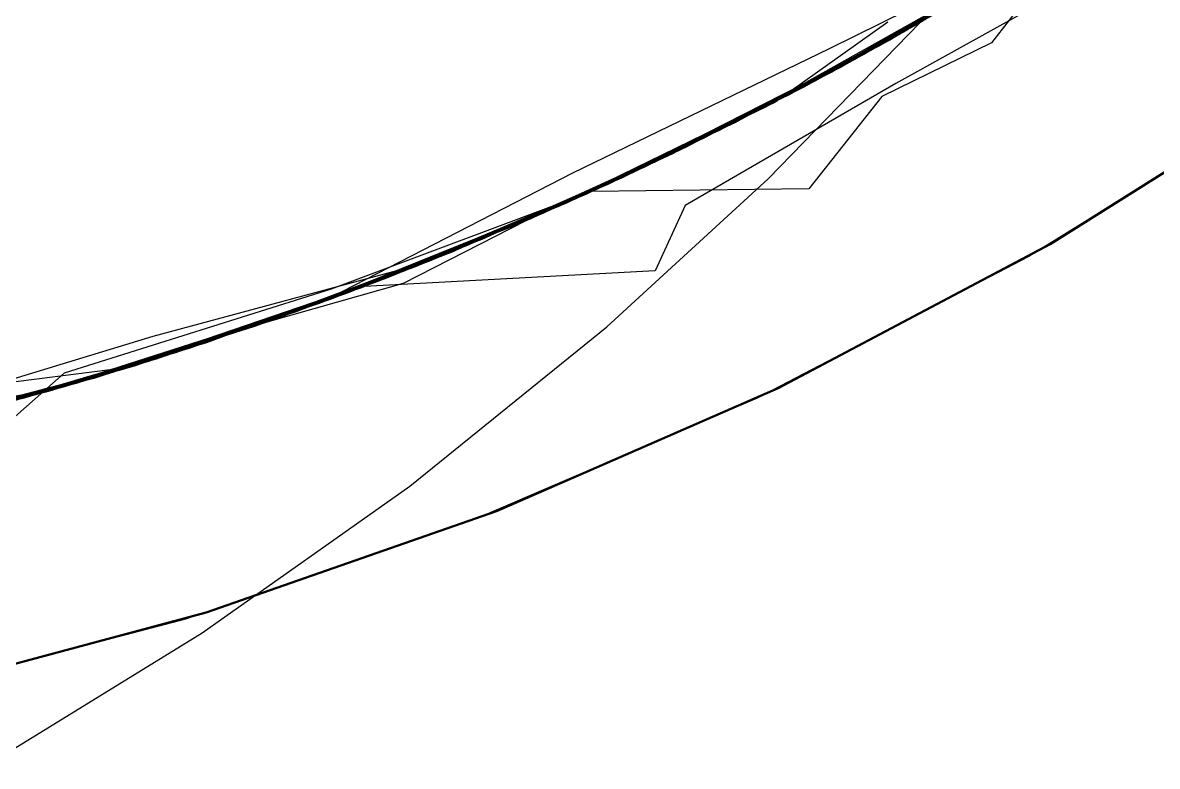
# Model space of a CAD drawing. Header units: millimetres. Extents: x 0 to 420, y 0 to 297.
# Drawn here: x 195.5 to 196.604, y 263.028 to 263.751 of the extents above; entities that cross this region are included whole.
import ezdxf

# ---------------------------------------------------------------- set-up
doc = ezdxf.new("R2010")
doc.units = ezdxf.units.MM
doc.linetypes.add('DASHED', pattern=[1.524, 1.27, -0.254])
doc.layers.add('HIDDEN', color=8, linetype='DASHED', lineweight=25)
doc.layers.add('VISIBLE', color=7, linetype='CONTINUOUS', lineweight=50)

msp = doc.modelspace()

# ---------------------------------------------------------------- linework, layer by layer
at = {"layer": 'HIDDEN'}
for points in [[(196.59986, 263.89305), (196.3685, 263.74865)], [(196.60256, 263.8948), (196.37221, 263.75067)], [(196.60394, 263.8958), (196.37244, 263.75093)], [(196.58273, 263.88156), (196.34948, 263.73781)], [(196.58242, 263.88134), (196.34974, 263.73795)], [(196.58438, 263.88263), (196.35158, 263.73899)], [(196.58555, 263.8834), (196.35226, 263.73936)], [(196.58467, 263.88284), (196.35274, 263.73965)], [(196.58929, 263.88594), (196.35723, 263.7422)], [(196.59016, 263.88639), (196.35855, 263.74298)], [(196.59191, 263.8877), (196.35894, 263.74316)], [(196.59171, 263.88756), (196.36042, 263.74402)], [(196.59571, 263.89035), (196.36418, 263.74628)], [(196.56646, 263.87081), (196.33011, 263.72692)], [(196.56837, 263.87199), (196.33343, 263.72875)], [(196.56683, 263.87098), (196.33385, 263.72898)], [(196.56904, 263.87244), (196.33496, 263.72961)], [(196.56851, 263.8721), (196.33508, 263.72969)], [(196.57033, 263.8733), (196.33699, 263.73075)], [(196.57143, 263.87408), (196.33792, 263.73129)], [(196.57225, 263.87457), (196.33839, 263.73154)], [(196.57345, 263.87537), (196.34013, 263.73252)], [(196.57557, 263.87678), (196.34083, 263.73288)], [(196.57656, 263.87741), (196.34196, 263.73356)], [(196.57705, 263.87778), (196.3422, 263.73372)], [(196.5775, 263.87804), (196.34355, 263.73445)], [(196.57769, 263.87747), (196.34402, 263.73441)], [(196.57876, 263.87886), (196.34442, 263.73491)], [(196.57926, 263.87922), (196.34639, 263.73604)], [(196.58133, 263.88059), (196.34782, 263.73684)], [(196.58103, 263.88041), (196.34791, 263.73691)], [(196.55035, 263.86011), (196.3142, 263.71806)], [(196.55041, 263.86016), (196.31452, 263.71821)], [(196.54993, 263.85988), (196.31534, 263.71868)], [(196.55328, 263.86206), (196.31557, 263.71879)], [(196.55227, 263.86284), (196.31585, 263.72009)], [(196.55409, 263.86291), (196.31671, 263.71946)], [(196.55264, 263.86164), (196.31719, 263.71969)], [(196.5552, 263.8634), (196.31869, 263.72063)], [(196.55466, 263.86296), (196.31882, 263.7206)], [(196.56066, 263.86693), (196.32549, 263.7243)], [(196.56173, 263.86768), (196.32727, 263.72528)], [(196.56255, 263.86821), (196.32756, 263.72556)], [(196.56448, 263.86943), (196.33073, 263.72724)], [(196.53203, 263.84832), (196.28503, 263.72584)], [(196.5321, 263.84842), (196.29289, 263.70639)], [(196.53211, 263.84832), (196.29448, 263.70723)], [(196.53332, 263.84912), (196.29471, 263.70729)], [(196.53492, 263.84995), (196.2966, 263.70814)], [(196.53722, 263.85168), (196.29977, 263.71018)], [(196.54049, 263.85402), (196.30232, 263.71173)], [(196.54183, 263.85454), (196.30497, 263.7129)], [(196.54302, 263.85561), (196.30562, 263.71364)], [(196.54394, 263.85596), (196.30707, 263.71417)], [(196.54574, 263.85715), (196.30856, 263.71494)], [(196.54613, 263.85739), (196.31002, 263.71573)], [(196.53457, 263.84991), (196.44287, 263.73163)], [(196.5178, 263.83923), (196.28044, 263.7001)], [(196.52628, 263.84438), (196.28752, 263.70333)], [(196.52606, 263.84474), (196.28832, 263.70402)], [(196.52659, 263.84503), (196.28836, 263.70418)], [(196.52978, 263.84684), (196.29257, 263.70619)], [(196.49836, 263.82711), (196.25734, 263.68752)], [(196.50992, 263.83418), (196.27169, 263.69495)], [(196.514, 263.83673), (196.27685, 263.69768)], [(196.48953, 263.82126), (196.24674, 263.68158)], [(196.48759, 263.82006), (196.25119, 263.684)], [(196.49422, 263.82426), (196.25497, 263.68604)], [(196.47204, 263.81061), (196.23031, 263.67316)], [(196.42889, 263.78414), (196.19309, 263.654)], [(196.42692, 263.78574), (196.23066, 263.67525)], [(196.42932, 263.78437), (196.26034, 263.68884)], [(196.41497, 263.77599), (196.17794, 263.64639)], [(196.4148, 263.7757), (196.22227, 263.66888)], [(196.39046, 263.76138), (196.15132, 263.63315)], [(196.40025, 263.76714), (196.16233, 263.63864)], [(196.40302, 263.76873), (196.16444, 263.63961)], [(196.37566, 263.75278), (196.12773, 263.62168)], [(196.37244, 263.75093), (196.13096, 263.62327)], [(196.37221, 263.75067), (196.13204, 263.62365)], [(196.37677, 263.75348), (196.1336, 263.6245)], [(196.37856, 263.75444), (196.13747, 263.62638)], [(196.37874, 263.75467), (196.13832, 263.62692)], [(196.38176, 263.75641), (196.14181, 263.62855)], [(196.38228, 263.75665), (196.14258, 263.629)], [(196.38552, 263.75849), (196.14515, 263.63013)], [(196.22568, 263.59945), (196.37368, 263.75164)], [(196.34206, 263.7518), (196.23226, 263.67391)], [(196.46905, 263.75838), (196.34976, 263.69233)], [(196.34948, 263.73781), (196.10632, 263.61143)], [(196.34974, 263.73795), (196.10722, 263.61188)], [(196.35158, 263.73899), (196.109, 263.61273)], [(196.35226, 263.73936), (196.10902, 263.61272)], [(196.35274, 263.73965), (196.111, 263.61367)], [(196.35723, 263.7422), (196.11532, 263.61573)], [(196.35894, 263.74316), (196.11607, 263.61607)], [(196.35855, 263.74298), (196.11744, 263.61689)], [(196.36042, 263.74402), (196.11931, 263.61764)], [(196.36418, 263.74628), (196.12277, 263.61939)], [(196.3685, 263.74865), (196.12719, 263.62142)], [(196.33011, 263.72692), (196.08378, 263.60084)], [(196.33073, 263.72724), (196.08722, 263.60246)], [(196.33343, 263.72875), (196.08881, 263.6032)], [(196.33496, 263.72961), (196.09105, 263.60425)], [(196.33385, 263.72898), (196.09119, 263.60432)], [(196.33508, 263.72969), (196.09169, 263.6047)], [(196.33699, 263.73075), (196.0938, 263.60554)], [(196.33792, 263.73129), (196.09448, 263.60584)], [(196.33839, 263.73154), (196.09471, 263.60597)], [(196.34083, 263.73288), (196.0963, 263.60668)], [(196.3422, 263.73372), (196.09694, 263.60705)], [(196.34013, 263.73252), (196.09703, 263.60706)], [(196.34196, 263.73356), (196.09736, 263.60725)], [(196.34355, 263.73445), (196.09967, 263.60834)], [(196.34442, 263.73491), (196.10025, 263.60857)], [(196.34402, 263.73441), (196.10028, 263.60881)], [(196.34639, 263.73604), (196.10376, 263.61023)], [(196.34782, 263.73684), (196.10458, 263.61062)], [(196.34791, 263.73691), (196.10487, 263.61076)], [(196.44287, 263.73163), (196.33623, 263.67966)], [(196.28503, 263.72584), (196.03524, 263.6049)], [(196.31002, 263.71573), (196.06429, 263.59185)], [(196.3142, 263.71806), (196.06805, 263.59367)], [(196.31557, 263.71879), (196.06815, 263.59362)], [(196.31452, 263.71821), (196.06901, 263.59402)], [(196.31671, 263.71946), (196.06972, 263.59417)], [(196.31585, 263.72009), (196.06983, 263.59509)], [(196.31534, 263.71868), (196.07105, 263.59495)], [(196.31869, 263.72063), (196.07194, 263.59545)], [(196.31719, 263.71969), (196.07209, 263.59542)], [(196.31882, 263.7206), (196.07324, 263.59597)], [(196.32549, 263.7243), (196.08048, 263.59929)], [(196.32756, 263.72556), (196.0825, 263.60036)], [(196.32727, 263.72528), (196.08293, 263.60034)], [(196.29289, 263.70639), (196.04395, 263.58253)], [(196.29257, 263.70619), (196.04622, 263.58361)], [(196.29471, 263.70729), (196.04653, 263.58364)], [(196.29448, 263.70723), (196.04715, 263.58403)], [(196.2966, 263.70814), (196.04885, 263.58458)], [(196.29977, 263.71018), (196.05287, 263.58667)], [(196.30232, 263.71173), (196.05565, 263.58798)], [(196.30562, 263.71364), (196.05838, 263.58949)], [(196.30497, 263.7129), (196.05855, 263.58918)], [(196.30707, 263.71417), (196.06021, 263.59011)], [(196.30856, 263.71494), (196.06183, 263.59073)], [(196.27169, 263.69495), (196.02345, 263.57342)], [(196.27685, 263.69768), (196.03003, 263.57633)], [(196.28044, 263.7001), (196.0333, 263.57862)], [(196.28752, 263.70333), (196.03862, 263.58017)], [(196.28836, 263.70418), (196.04068, 263.58133)], [(196.28832, 263.70402), (196.04185, 263.58164)], [(196.25119, 263.684), (196.00563, 263.56552)], [(196.25497, 263.68604), (196.00653, 263.56595)], [(196.25734, 263.68752), (196.00727, 263.56641)], [(196.26034, 263.68884), (196.08665, 263.60219)], [(196.34976, 263.69233), (196.14488, 263.57375)], [(196.23031, 263.67316), (195.98046, 263.55461)], [(196.23226, 263.67391), (195.99004, 263.55862)], [(196.24674, 263.68158), (195.99469, 263.56065)], [(196.23066, 263.67525), (196.0284, 263.5768)], [(196.33623, 263.67966), (196.26514, 263.58979)], [(196.73287, 263.68121), (196.47935, 263.52405)], [(196.22227, 263.66888), (196.02364, 263.57348)], [(196.19309, 263.654), (195.94695, 263.54065)], [(196.16233, 263.63864), (195.91572, 263.52757)], [(196.16444, 263.63961), (195.91714, 263.52807)], [(196.17794, 263.64639), (195.93227, 263.53425)], [(196.14181, 263.62855), (195.89351, 263.51853)], [(196.14258, 263.629), (195.89424, 263.519)], [(196.14515, 263.63013), (195.89603, 263.51954)], [(196.15132, 263.63315), (195.90391, 263.5227)], [(196.11744, 263.61689), (195.86806, 263.50869)], [(196.11931, 263.61764), (195.86957, 263.50904)], [(196.12773, 263.62168), (195.87069, 263.50948)], [(196.12277, 263.61939), (195.87269, 263.51033)], [(196.12719, 263.62142), (195.87719, 263.51204)], [(196.13096, 263.62327), (195.88086, 263.51353)], [(196.1336, 263.6245), (195.88176, 263.51377)], [(196.13204, 263.62365), (195.88331, 263.51438)], [(196.13747, 263.62638), (195.88754, 263.51614)], [(196.13832, 263.62692), (195.88927, 263.51694)], [(196.0938, 263.60554), (195.8421, 263.49839)], [(196.09448, 263.60584), (195.84233, 263.49841)], [(196.09471, 263.60597), (195.8426, 263.49858)], [(196.09694, 263.60705), (195.8428, 263.49866)], [(196.0963, 263.60668), (195.84332, 263.49883)], [(196.09736, 263.60725), (195.84421, 263.49924)], [(196.09703, 263.60706), (195.84535, 263.49963)], [(196.09967, 263.60834), (195.84726, 263.50042)], [(196.10025, 263.60857), (195.84757, 263.50049)], [(196.10028, 263.60881), (195.84773, 263.5013)], [(196.10376, 263.61023), (195.85263, 263.50244)], [(196.10458, 263.61062), (195.85291, 263.50256)], [(196.10487, 263.61076), (195.85318, 263.50265)], [(196.10632, 263.61143), (195.8545, 263.50311)], [(196.10722, 263.61188), (195.85616, 263.5038)], [(196.10902, 263.61272), (195.85723, 263.50423)], [(196.109, 263.61273), (195.8579, 263.5045)], [(196.111, 263.61367), (195.86072, 263.50558)], [(196.11607, 263.61607), (195.86467, 263.5071)], [(196.11532, 263.61573), (195.86483, 263.50718)], [(196.03524, 263.6049), (195.78873, 263.47833)], [(196.06983, 263.59509), (195.81555, 263.48856)], [(196.07194, 263.59545), (195.81652, 263.48874)], [(196.07105, 263.59495), (195.81833, 263.48937)], [(196.07209, 263.59542), (195.81867, 263.48949)], [(196.07324, 263.59597), (195.81922, 263.48971)], [(196.08048, 263.59929), (195.82694, 263.49259)], [(196.0825, 263.60036), (195.82885, 263.49341)], [(196.08378, 263.60084), (195.82894, 263.49332)], [(196.08293, 263.60034), (195.82994, 263.49353)], [(196.08722, 263.60246), (195.83531, 263.49579)], [(196.08881, 263.6032), (195.83582, 263.49599)], [(196.09105, 263.60425), (195.83864, 263.49706)], [(196.09169, 263.6047), (195.83957, 263.49773)], [(196.09119, 263.60432), (195.84014, 263.49763)], [(196.08665, 263.60219), (195.90872, 263.52465)], [(196.0688, 263.45579), (196.22568, 263.59945)], [(196.04653, 263.58364), (195.7902, 263.47881)], [(196.04622, 263.58361), (195.79095, 263.4794)], [(196.04715, 263.58403), (195.79144, 263.47939)], [(196.04885, 263.58458), (195.79306, 263.47982)], [(196.05287, 263.58667), (195.79822, 263.48189)], [(196.05389, 263.5871), (195.8004, 263.48269)], [(196.05565, 263.58798), (195.80047, 263.49233)], [(196.05838, 263.58949), (195.80286, 263.4839)], [(196.05855, 263.58918), (195.8039, 263.48398)], [(196.06021, 263.59011), (195.80478, 263.4845)], [(196.06183, 263.59073), (195.80688, 263.4851)], [(196.06429, 263.59185), (195.81025, 263.48636)], [(196.06815, 263.59362), (195.81242, 263.48716)], [(196.06805, 263.59367), (195.81328, 263.48764)], [(196.06972, 263.59417), (195.8145, 263.48765)], [(196.06901, 263.59402), (195.81516, 263.4882)], [(196.26514, 263.58979), (196.05389, 263.5871)], [(196.02345, 263.57342), (195.76645, 263.47031)], [(196.03003, 263.57633), (195.77496, 263.47338)], [(196.0333, 263.57862), (195.77771, 263.47544)], [(196.03862, 263.58017), (195.781, 263.47568)], [(196.04068, 263.58133), (195.78526, 263.47723)], [(196.04395, 263.58253), (195.78678, 263.47757)], [(196.04185, 263.58164), (195.78816, 263.47818)], [(196.02364, 263.57348), (195.81967, 263.48987)], [(196.0284, 263.5768), (195.82087, 263.49074)], [(196.14488, 263.57375), (196.11562, 263.51019)], [(196.00727, 263.56641), (195.75014, 263.46455)], [(196.00653, 263.56595), (195.75017, 263.46454)], [(196.00563, 263.56552), (195.75219, 263.46524)], [(195.98046, 263.55461), (195.72402, 263.45538)], [(195.99469, 263.56065), (195.73488, 263.45907)], [(195.99004, 263.55862), (195.87046, 263.49792)], [(195.94695, 263.54065), (195.69197, 263.44495)], [(195.91714, 263.52807), (195.6624, 263.4347)], [(195.93227, 263.53425), (195.67922, 263.44013)], [(195.88927, 263.51694), (195.62714, 263.44629)], [(195.89351, 263.51853), (195.63751, 263.42672)], [(195.89424, 263.519), (195.63862, 263.42723)], [(195.89603, 263.51954), (195.63956, 263.42734)], [(195.90391, 263.5227), (195.64923, 263.43043)], [(195.91572, 263.52757), (195.6617, 263.43453)], [(195.90872, 263.52465), (195.72706, 263.45643)], [(196.47935, 263.52405), (196.21482, 263.38622)], [(195.87069, 263.50948), (195.60599, 263.4168)], [(195.86467, 263.5071), (195.6061, 263.41682)], [(195.86483, 263.50718), (195.60706, 263.41713)], [(195.86806, 263.50869), (195.61164, 263.41886)], [(195.86957, 263.50904), (195.61255, 263.41883)], [(195.87269, 263.51033), (195.61519, 263.41967)], [(195.87719, 263.51204), (195.61986, 263.42111)], [(195.88176, 263.51377), (195.6227, 263.42188)], [(195.88086, 263.51353), (195.62363, 263.42233)], [(195.88331, 263.51438), (195.62731, 263.42342)], [(195.88754, 263.51614), (195.63013, 263.42435)], [(196.11562, 263.51019), (195.83304, 263.49501)], [(195.83304, 263.49501), (195.57357, 263.40707)], [(195.83582, 263.49599), (195.5758, 263.40762)], [(195.83531, 263.49579), (195.57636, 263.40779)], [(195.83864, 263.49706), (195.5791, 263.40861)], [(195.83957, 263.49773), (195.58021, 263.40935)], [(195.8428, 263.49866), (195.58133, 263.40926)], [(195.84014, 263.49763), (195.582, 263.40948)], [(195.84233, 263.49841), (195.58274, 263.40961)], [(195.84332, 263.49883), (195.58324, 263.40986)], [(195.8421, 263.49839), (195.58326, 263.40986)], [(195.8426, 263.49858), (195.58354, 263.40995)], [(195.84421, 263.49924), (195.58405, 263.41014)], [(195.84535, 263.49963), (195.58647, 263.41083)], [(195.84773, 263.5013), (195.58771, 263.41244)], [(195.84757, 263.50049), (195.58772, 263.41122)], [(195.84726, 263.50042), (195.58788, 263.4113)], [(195.85291, 263.50256), (195.59412, 263.41317)], [(195.85318, 263.50265), (195.59418, 263.41317)], [(195.85263, 263.50244), (195.59433, 263.41323)], [(195.8545, 263.50311), (195.5953, 263.41345)], [(195.85616, 263.5038), (195.59787, 263.4143)], [(195.85723, 263.50423), (195.5984, 263.41447)], [(195.8579, 263.5045), (195.59958, 263.41485)], [(195.86072, 263.50558), (195.73281, 263.45843)], [(195.87046, 263.49792), (195.74008, 263.46091)], [(195.80286, 263.4839), (195.5408, 263.39749)], [(195.80047, 263.49233), (195.54089, 263.41045)], [(195.80478, 263.4845), (195.5423, 263.39796)], [(195.8039, 263.48398), (195.54237, 263.39782)], [(195.80688, 263.4851), (195.54505, 263.39856)], [(195.81025, 263.48636), (195.54922, 263.39978)], [(195.81242, 263.48716), (195.5498, 263.39994)], [(195.81328, 263.48764), (195.55134, 263.4006)], [(195.8145, 263.48765), (195.55243, 263.40041)], [(195.81652, 263.48874), (195.55399, 263.40117)], [(195.81516, 263.4882), (195.55431, 263.40128)], [(195.81555, 263.48856), (195.55435, 263.40109)], [(195.81922, 263.48971), (195.55811, 263.40237)], [(195.81867, 263.48949), (195.55829, 263.40242)], [(195.81833, 263.48937), (195.55855, 263.4025)], [(195.82694, 263.49259), (195.56622, 263.40476)], [(195.82894, 263.49332), (195.56705, 263.40495)], [(195.82885, 263.49341), (195.56809, 263.40536)], [(195.82994, 263.49353), (195.56958, 263.40548)], [(195.82087, 263.49074), (195.60876, 263.41741)], [(195.81967, 263.48987), (195.61109, 263.41837)], [(195.77496, 263.47338), (195.51309, 263.38943)], [(195.77771, 263.47544), (195.51509, 263.39111)], [(195.781, 263.47568), (195.51622, 263.3905)], [(195.78678, 263.47757), (195.52287, 263.39206)], [(195.78526, 263.47723), (195.52405, 263.39253)], [(195.78873, 263.47833), (195.52529, 263.39281)], [(195.79095, 263.4794), (195.52626, 263.39378)], [(195.7902, 263.47881), (195.52715, 263.3933)], [(195.78816, 263.47818), (195.52765, 263.39355)], [(195.79144, 263.47939), (195.52872, 263.39385)], [(195.79306, 263.47982), (195.53061, 263.39433)], [(195.79822, 263.48189), (195.53764, 263.39641)], [(195.8004, 263.48269), (195.53994, 263.39708)], [(195.75017, 263.46454), (195.48721, 263.38228)], [(195.75014, 263.46455), (195.48806, 263.3825)], [(195.75219, 263.46524), (195.49221, 263.38364)], [(195.76645, 263.47031), (195.50198, 263.38629)], [(195.72402, 263.45538), (195.46079, 263.37517)], [(195.73488, 263.45907), (195.46884, 263.37726)], [(195.74008, 263.46091), (195.48365, 263.38128)], [(195.72706, 263.45643), (195.54218, 263.39772)], [(195.73281, 263.45843), (195.60325, 263.41595)], [(195.87699, 263.30069), (196.0688, 263.45579)], [(195.62714, 263.44629), (195.36659, 263.36679)], [(195.67922, 263.44013), (195.42007, 263.36451)], [(195.69197, 263.44495), (195.43, 263.36772)], [(195.64923, 263.43043), (195.38856, 263.35679)], [(195.6624, 263.4347), (195.40153, 263.35998)], [(195.6617, 263.43453), (195.4016, 263.36001)], [(195.61164, 263.41886), (195.34947, 263.3478)], [(195.61255, 263.41883), (195.34964, 263.34751)], [(195.61519, 263.41967), (195.35156, 263.34793)], [(195.61986, 263.42111), (195.35659, 263.34914)], [(195.6227, 263.42188), (195.35787, 263.34931)], [(195.62363, 263.42233), (195.36087, 263.35016)], [(195.62731, 263.42342), (195.36541, 263.35121)], [(195.63013, 263.42435), (195.36669, 263.35154)], [(195.63751, 263.42672), (195.37459, 263.3535)], [(195.63862, 263.42723), (195.37712, 263.35416)], [(195.63956, 263.42734), (195.37726, 263.35405)], [(195.61109, 263.41837), (195.39865, 263.35926)], [(195.57357, 263.40707), (195.30833, 263.33827)], [(195.5758, 263.40762), (195.31012, 263.33855)], [(195.57636, 263.40779), (195.31178, 263.33891)], [(195.5791, 263.40861), (195.31382, 263.33937)], [(195.58133, 263.40926), (195.31408, 263.33938)], [(195.58021, 263.40935), (195.31507, 263.34006)], [(195.58274, 263.40961), (195.31703, 263.33998)], [(195.58324, 263.40986), (195.31744, 263.3402)], [(195.582, 263.40948), (195.31813, 263.34033)], [(195.58405, 263.41014), (195.31858, 263.34044)], [(195.58326, 263.40986), (195.31866, 263.34044)], [(195.58354, 263.40995), (195.31913, 263.34055)], [(195.58771, 263.41244), (195.32165, 263.34268)], [(195.58647, 263.41083), (195.32183, 263.34116)], [(195.58772, 263.41122), (195.32207, 263.34122)], [(195.58788, 263.4113), (195.32321, 263.34148)], [(195.59418, 263.41317), (195.32923, 263.34283)], [(195.59412, 263.41317), (195.32953, 263.34291)], [(195.5953, 263.41345), (195.33006, 263.34295)], [(195.59433, 263.41323), (195.33021, 263.34305)], [(195.59787, 263.4143), (195.33373, 263.34385)], [(195.5984, 263.41447), (195.33415, 263.34395)], [(195.60599, 263.4168), (195.33509, 263.34416)], [(195.59958, 263.41485), (195.33537, 263.34423)], [(195.6061, 263.41682), (195.34175, 263.34569)], [(195.60706, 263.41713), (195.3434, 263.34607)], [(195.60876, 263.41741), (195.39282, 263.35706)], [(195.54089, 263.41045), (195.42737, 263.31088)], [(195.60325, 263.41595), (195.46449, 263.39857)], [(195.53764, 263.39641), (195.27178, 263.33027)], [(195.53994, 263.39708), (195.27389, 263.33071)], [(195.5408, 263.39749), (195.27411, 263.33079)], [(195.5423, 263.39796), (195.27445, 263.33098)], [(195.54237, 263.39782), (195.27534, 263.33109)], [(195.54505, 263.39856), (195.2777, 263.33153)], [(195.5498, 263.39994), (195.28169, 263.33238)], [(195.54922, 263.39978), (195.28256, 263.33257)], [(195.55134, 263.4006), (195.28385, 263.33302)], [(195.55243, 263.40041), (195.28491, 263.3328)], [(195.55399, 263.40117), (195.28589, 263.33325)], [(195.55435, 263.40109), (195.28761, 263.33316)], [(195.55431, 263.40128), (195.28779, 263.33369)], [(195.55811, 263.40237), (195.29126, 263.33441)], [(195.55829, 263.40242), (195.29232, 263.33466)], [(195.55855, 263.4025), (195.29312, 263.33482)], [(195.56705, 263.40495), (195.29957, 263.33617)], [(195.56622, 263.40476), (195.29971, 263.33627)], [(195.56809, 263.40536), (195.30167, 263.33669)], [(195.56958, 263.40548), (195.30316, 263.33674)], [(195.54218, 263.39772), (195.35462, 263.34868)], [(195.50198, 263.38629), (195.23141, 263.32194)], [(195.51309, 263.38943), (195.24589, 263.32492)], [(195.51622, 263.3905), (195.24598, 263.32516)], [(195.51509, 263.39111), (195.24694, 263.32611)], [(195.52287, 263.39206), (195.25373, 263.32639)], [(195.52626, 263.39378), (195.25448, 263.32764)], [(195.52529, 263.39281), (195.25647, 263.32702)], [(195.52405, 263.39253), (195.25829, 263.32746)], [(195.52715, 263.3933), (195.25882, 263.3275)], [(195.52872, 263.39385), (195.26042, 263.3279)], [(195.52765, 263.39355), (195.26162, 263.32815)], [(195.53061, 263.39433), (195.39415, 263.3718)], [(196.21482, 263.38622), (195.94076, 263.26848)], [(195.67509, 263.15805), (195.87699, 263.30069)], [(195.94076, 263.26848), (195.65869, 263.17149)], [(195.65869, 263.17149), (195.37018, 263.09579)], [(195.46407, 263.02829), (195.67509, 263.15805)]]:
    msp.add_lwpolyline(points, dxfattribs=at)
at = {"layer": 'VISIBLE'}
for points in [[(196.75328, 263.69504), (196.5, 263.53589)], [(196.5, 263.53589), (196.23554, 263.39612)], [(196.23554, 263.39612), (195.96137, 263.2765)], [(195.96137, 263.2765), (195.67902, 263.1777)], [(195.67902, 263.1777), (195.39008, 263.10028)]]:
    msp.add_lwpolyline(points, dxfattribs=at)

doc.saveas('drawing.dxf')
